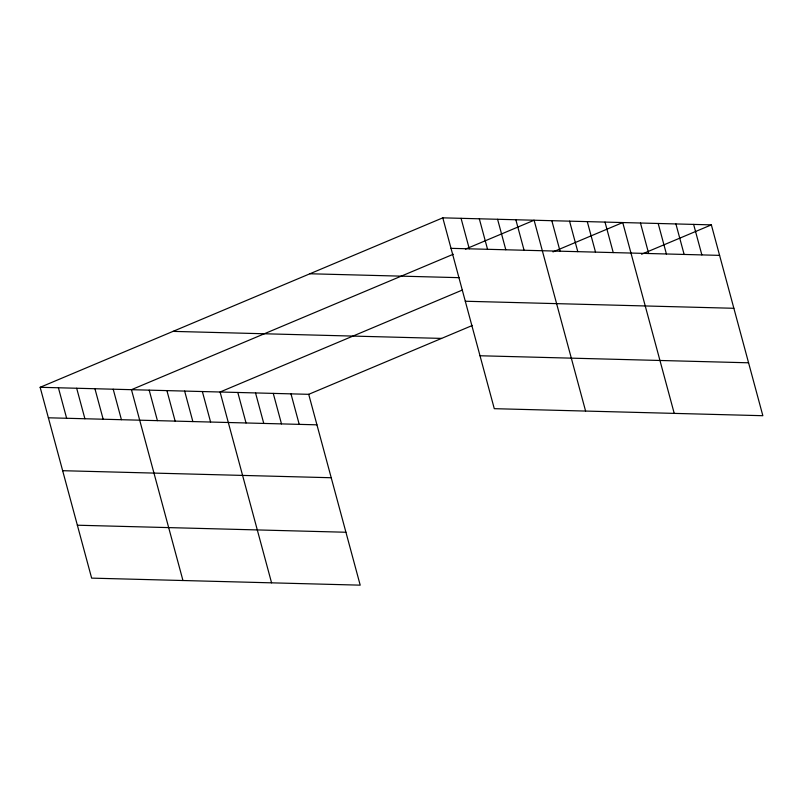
<?xml version="1.0" encoding="UTF-8"?>
<svg xmlns="http://www.w3.org/2000/svg" width="803" height="803" viewBox="0 0 803 803"><rect width="100%" height="100%" fill="white"/><g stroke="black" fill="none" stroke-linecap="round" stroke-linejoin="round"><path stroke-width="1.2" d="M40.15 387.297L308.713 394.323L360.206 585.156L91.642 578.13L40.15 387.297L442.794 217.844L711.358 224.87L762.85 415.703L494.287 408.677L442.794 217.844M453.273 254.25L131.461 389.686L182.954 580.519M465.459 249.121L534.105 220.233L585.598 411.066M462.478 289.993L220.082 392.005L271.575 582.837M552.976 251.911L622.737 222.551L674.229 413.384M308.713 394.323L472.385 325.446M641.597 254.23L711.358 224.87M451.025 248.338L719.588 255.374M309.928 273.763L459.135 277.667M465.298 301.245L733.862 308.282M173.026 331.378L441.59 338.404M480.013 355.759L748.577 362.795M48.381 417.791L316.944 424.827M62.654 470.699L331.217 477.735M77.359 525.212L345.922 532.248M693.631 224.408L701.862 254.902M675.905 223.947L684.136 254.441M658.189 223.485L666.41 253.979M640.463 223.013L648.683 253.517M605.01 222.09L613.241 252.584M587.284 221.628L595.515 252.122M569.558 221.156L577.789 251.66M551.832 220.695L560.062 251.198M515.847 219.751L524.078 250.255M497.589 219.279L505.81 249.773M479.321 218.797L487.551 249.291M461.063 218.316L469.293 248.82M290.987 393.861L299.218 424.365M273.261 393.4L281.492 423.894M255.535 392.938L263.765 423.432M237.808 392.476L246.039 422.97M202.366 391.543L210.587 422.037M184.64 391.081L192.861 421.575M166.914 390.619L175.144 421.113M149.187 390.148L157.418 420.652M113.203 389.204L121.424 419.708M94.935 388.732L103.165 419.226M76.676 388.25L84.907 418.754M58.408 387.779L66.639 418.273"/></g></svg>
